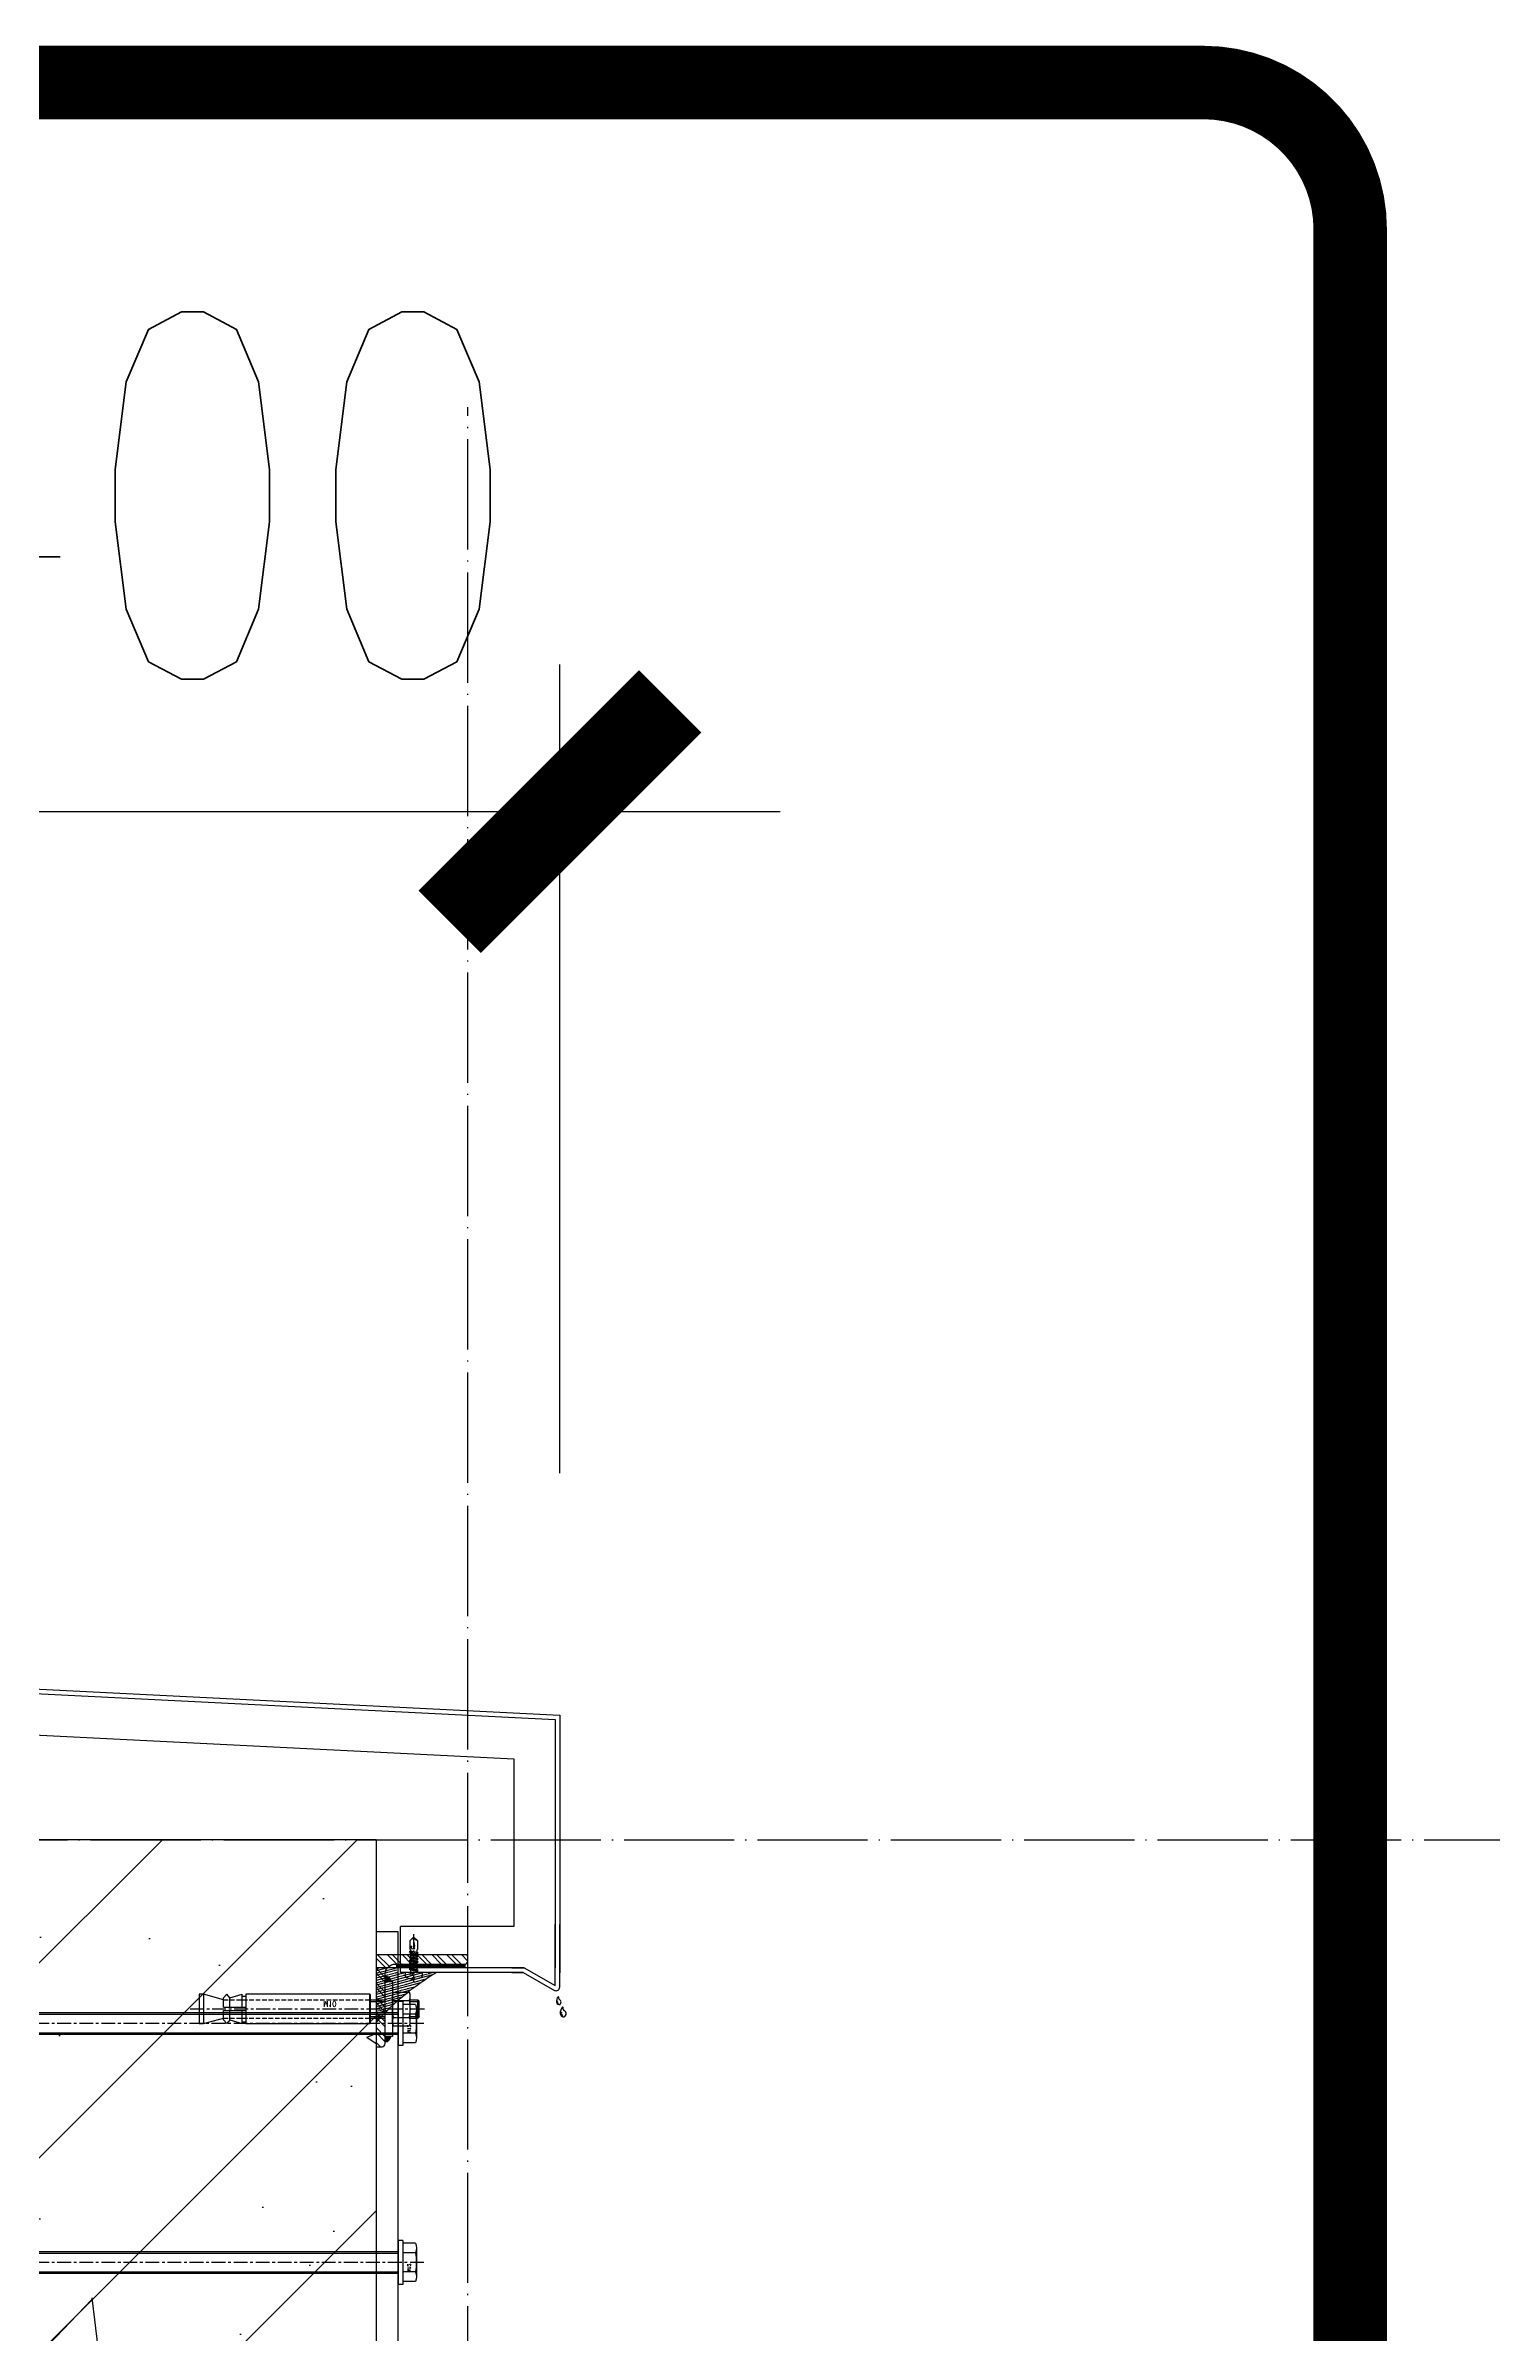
# Model space of a CAD drawing. Extents: x -202236 to 1002404, y -663931 to 1550022.
# Drawn here: x -106846 to -106058, y -327278 to -326032 of the extents above; entities that cross this region are included whole.
import ezdxf
from ezdxf.enums import TextEntityAlignment as Align

# ---------------------------------------------------------------- set-up
doc = ezdxf.new("R2010")
doc.units = 0
for name, pattern in [('CENTER', [2, 1.25, -0.25, 0.25, -0.25]), ('DASH', [0.35, 0.25, -0.1]), ('DOTE', [2.42, 2, -0.2, 0.02, -0.2])]:
    doc.linetypes.add(name, pattern=pattern)
for name, color, linetype in [('!ZN1-填充-8', 8, 'Continuous'), ('!ZN3-玻璃幕墙-4', 4, 'Continuous'), ('!ZN3-铝板幕墙-3', 3, 'Continuous'), ('!ZN4-辅助材料-1', 1, 'Continuous'), ('!ZN4-配件-11', 11, 'Continuous'), ('!ZN5-钢材投影-40', 40, 'Continuous'), ('!ZN5-钢材断面-2', 2, 'Continuous'), ('!ZN5-铝材断面-6', 6, 'Continuous'), ('11紧固件', 11, 'Continuous'), ('20剖面图$0$PUB_HATCH', 8, 'Continuous'), ('3索引', 3, 'Continuous'), ('A-AXIS-D', 1, 'Continuous'), ('A-AXIS-DOTE', 14, 'DOTE'), ('A-CURTAIN', 134, 'Continuous'), ('AS-COLN', 6, 'Continuous'), ('DIM', 173, 'Continuous'), ('Fill', 8, 'Continuous')]:
    doc.layers.add(name, color=color, linetype=linetype)
doc.styles.add('DHTEXT-1', font='ROMANS.shx', dxfattribs={"width": 0.7, "bigfont": 'CHINESE.shx'})
doc.dimstyles.new('ZN80', dxfattribs={"dimscale": 80, "dimtxt": 2.5, "dimasz": 1.5, "dimexe": 1, "dimexo": 2, "dimgap": 0.9, "dimtad": 1, "dimdec": 0, "dimdsep": 46, "dimtxsty": 'DHTEXT-1', "dimblk": 'ARCHTICK', "dimcen": 2.5, "dimclrd": 173, "dimclre": 173, "dimclrt": 7, "dimazin": 2, "dimtfac": 0.4, "dimtdec": 0, "dimtix": 1, "dimtmove": 2, "dimatfit": 3, "dimfxl": 0, "dimtolj": 1, "dimtzin": 0, "dimarcsym": 0})

# ---------------------------------------------------------------- blocks, each defined once
blk = doc.blocks.new('*U252')
at = {"color": 0, "linetype": 'CENTER', "ltscale": 6}
blk.add_line((-14, 0), (255.5, 0), dxfattribs=at)
at = {"linetype": 'ByBlock', "ltscale": 10}
for p, q in [((-10, 7.8), (-10, -7.8)), ((-9.5, 10.4), (-2.5, 10.4)), ((-9.5, 5.2), (-2.5, 5.2)), ((-2.5, 12), (-2.5, -12)), ((-2.5, 12), (0, 12)), ((0, 12), (0, -12)), ((224, 12), (226.5, 12)), ((224, 12), (224, -12)), ((226.5, 12), (226.5, -12)), ((226.5, 9.2), (226.5, -9.2)), ((226.5, 9.2), (229.6, 9.2)), ((226.5, 0), (229.6, 1.1)), ((229.6, 9.2), (229.6, -9.2)), ((229.6, 7.8), (229.6, -7.8)), ((230.1, 10.4), (241.3, 10.4)), ((230.1, 5.2), (241.3, 5.2)), ((241.8, 7.8), (241.8, -7.8)), ((250.5, 6), (250.5, -6)), ((-9.5, -5.2), (-2.5, -5.2)), ((-9.5, -10.4), (-2.5, -10.4)), ((-2.5, -12), (0, -12)), ((224, -12), (226.5, -12)), ((226.5, -1.5), (229.6, -0.4)), ((226.5, -9.2), (229.6, -9.2)), ((230.1, -5.2), (241.3, -5.2)), ((230.1, -10.4), (241.3, -10.4))]:
    blk.add_line(p, q, dxfattribs=at)
blk.add_lwpolyline([(0, 6), (0, -6), (224, -6), (224, 6)], close=True, dxfattribs=at)
for points in [[(224, 5.1), (0, 5.1)], [(241.8, -6), (250.5, -6), (251.4, -5.1), (251.4, 5.1), (250.5, 6), (241.8, 6)], [(241.8, 5.1), (251.4, 5.1)], [(224, -5.1), (0, -5.1)], [(241.8, -5.1), (251.4, -5.1)]]:
    blk.add_lwpolyline(points, dxfattribs=at)
for centre, radius, start, end in [((-3, 7.8), 7, 158.2132, 201.7868), ((17.3, 0), 27.2, 169.0073, 190.9927), ((236.6, 7.8), 7, 158.2132, 201.7868), ((256.9, 0), 27.2, 169.0073, 190.9927), ((234.8, 7.8), 7, 338.2132, 21.7868), ((214.6, 0), 27.2, 349.0073, 10.9927), ((-3, -7.8), 7, 158.2132, 201.7868), ((236.6, -7.8), 7, 158.2132, 201.7868), ((234.8, -7.8), 7, 338.2132, 21.7868)]:
    blk.add_arc(centre, radius, start, end, dxfattribs=at)
at = {"layer": 'Defpoints', "color": 0, "ltscale": 10, "style": 'DHTEXT-1', "width": 0.7}
blk.add_text('M12', height=1.8, rotation=90, dxfattribs=at).set_placement((-5.2, -2.8), align=Align.CENTER)
blk = doc.blocks.new('A$C0163bdc1')
at = {"layer": '!ZN5-钢材投影-40', "ltscale": 20}
for p, q in [((-218, 0), (-218, 360)), ((-218, 360), (-206, 360)), ((-206, 360), (-206, 0)), ((6, 360), (-6, 360)), ((-6, 360), (-6, 0)), ((6, 0), (6, 360)), ((-218, 0), (-206, 0)), ((-6, 0), (6, 0))]:
    blk.add_line(p, q, dxfattribs=at)
at = {"layer": '!ZN4-配件-11', "color": 1}
for p in [(-218, 310), (-218, 180), (-218, 50)]:
    blk.add_blockref('*U252', p, dxfattribs=at)
blk = doc.blocks.new('20180416.09092401')
at = {"layer": '!ZN4-辅助材料-1', "color": 145}
for centre, radius, start, end in [((5.1, -9.5), 3.93, 140.0495, 186.0703), ((2.6, -9.9), 1.35, 182.8889, 295.6987), ((2.9, -9.8), 1.25, 155.4041, 236.1311), ((2.2, -7.1), 0.08, 350.823, 137.7216), ((4.1, -7.2), 1.84, 175.7812, 243.5577), ((2.1, -9.9), 1.61, 309.5965, 21.7891), ((2.9, -9.6), 0.8, 21.7891, 60.8756), ((8.2, -15.7), 4.91, 140.0495, 186.0703), ((5, -16.2), 1.69, 182.8889, 295.6987), ((5.4, -16), 1.56, 155.4041, 236.1311), ((4.5, -12.6), 0.1, 350.823, 137.7216), ((6.9, -12.8), 2.3, 175.7812, 243.5577), ((4.5, -16.1), 2.01, 309.5965, 21.7891), ((5.4, -15.7), 1, 21.7891, 60.8756)]:
    blk.add_arc(centre, radius, start, end, dxfattribs=at)
blk = doc.blocks.new('A$Cf3634199')
at = {"layer": '!ZN3-铝板幕墙-3'}
blk.add_lwpolyline([(1, -25), (-5, -25), (-22.1, -34.8, -0.557537), (-25, -33), (-25, -33), (-25, 1.1)], format="xyb", dxfattribs=at)
blk.add_lwpolyline([(1, -22.5), (-5.7, -22.5), (-22.5, -32.1), (-22.5, 1.1)], dxfattribs=at)
at = {"layer": '!ZN5-铝材断面-6'}
blk.add_point((-25, -25), dxfattribs=at)
at = {"layer": '!ZN3-玻璃幕墙-4', "xscale": -1}
blk.add_blockref('20180416.09092401', (-22, -31.3), dxfattribs=at)
blk = doc.blocks.new('*U1441')
h = blk.add_hatch(color=0)
edge = h.paths.add_edge_path()
edge.add_line((-15, 3), (-15, 0))
edge.add_line((-15, 0), (-18, 0))
edge.add_arc((-14.6, -0.4), 3.44, 96.9129, 173.0871, ccw=False)
h = blk.add_hatch(color=0)
edge = h.paths.add_edge_path()
edge.add_line((15, 3), (15, 0))
edge.add_line((15, 0), (18, 0))
edge.add_arc((14.6, -0.4), 3.44, 6.9129, 83.0871)
at = {"linetype": 'ByBlock', "ltscale": 20}
for p, q in [((-9.2, 4.5), (-9.2, 13)), ((-6.9, 13.5), (6.9, 13.5)), ((-4.2, 18.5), (-5, 17.7)), ((-5, 17.7), (5, 17.7)), ((-5, 13.5), (-5, 17.7)), ((-4.6, 4.5), (-4.6, 13)), ((-4.2, 18.5), (4.2, 18.5)), ((-4.1, 13.5), (-4.1, 17.7)), ((4.1, 13.5), (4.1, 17.7)), ((4.2, 18.5), (5, 17.7)), ((4.6, 4.5), (4.6, 13)), ((5, 13.5), (5, 17.7)), ((9.2, 4.5), (9.2, 13)), ((-6.9, 4), (6.9, 4)), ((-5, -8), (-5, 0)), ((-4.1, -8), (-4.1, 0)), ((4.1, -8), (4.1, 0)), ((5, -8), (5, 0)), ((-8, -8.4), (-7.6, -8)), ((-7.6, -8), (7.6, -8)), ((8, -8.4), (7.6, -8))]:
    blk.add_line(p, q, dxfattribs=at)
at = {"color": 0, "linetype": 'CENTER', "ltscale": 6}
blk.add_line((0, -106.2), (0, 22.5), dxfattribs=at)
at = {"linetype": 'DASH', "ltscale": 10}
for p, q in [((-5, -88), (-5, -8)), ((5, -88), (5, -8))]:
    blk.add_line(p, q, dxfattribs=at)
at = {"ltscale": 10}
for p, q in [((-8, -77.9), (-0.9, -77.9)), ((-6, -84.5), (-8, -77.9)), ((-7, -77.9), (-7, -75.9)), ((-6, -84.5), (-0.9, -84.5)), ((-0.9, -88), (-0.9, -75.9)), ((0.9, -88), (0.9, -75.9)), ((0.9, -77.9), (8, -77.9)), ((0.9, -84.5), (6, -84.5)), ((6, -84.5), (8, -77.9)), ((7, -77.9), (7, -75.9)), ((-6, -88), (-0.9, -88)), ((0.9, -88), (6, -88))]:
    blk.add_line(p, q, dxfattribs=at)
at = {"color": 0}
for points in [[(-15, 3), (-15, 0), (-18, 0, -0.345178)], [(15, 3), (15, 0), (18, 0, 0.345178)]]:
    blk.add_lwpolyline(points, format="xyb", close=True, dxfattribs=at)
at = {"linetype": 'ByBlock', "ltscale": 20}
blk.add_lwpolyline([(15, 0), (15, 4), (-15, 4), (-15, 0)], close=True, dxfattribs=at)
at = {"ltscale": 10}
blk.add_lwpolyline([(-8, -8.4), (8, -8.4), (8, -75.9), (-8, -75.9)], close=True, dxfattribs=at)
for points in [[(-6, -84.5), (-8, -86.2), (-6, -88)], [(6, -84.5), (8, -86.2), (6, -88)]]:
    blk.add_lwpolyline(points, dxfattribs=at)
at = {"linetype": 'ByBlock', "ltscale": 20}
for points in [[(5, -88), (8, -99), (8, -101.2), (-8, -101.2), (-8, -99), (-5, -88)], [(8, -99), (-8, -99)]]:
    blk.add_lwpolyline(points, dxfattribs=at)
for centre, radius, start, end in [((-6.9, 7.9), 5.58, 65.5673, 114.4327), ((0, -8.1), 21.6, 77.6432, 102.3568), ((6.9, 7.9), 5.58, 65.5673, 114.4327), ((-6.9, 9.6), 5.58, 245.5673, 294.4327), ((0, 25.6), 21.6, 257.6432, 282.3568), ((6.9, 9.6), 5.58, 245.5673, 294.4327)]:
    blk.add_arc(centre, radius, start, end, dxfattribs=at)
at = {"layer": 'Defpoints', "color": 0, "ltscale": 10, "style": 'DHTEXT-1', "width": 0.7}
blk.add_text('M10', height=3, rotation=90, dxfattribs=at).set_placement((4.2, -30.1), align=Align.CENTER)
blk = doc.blocks.new('ZT_角钢(填充)_50X50X5')
at = {"layer": '!ZN1-填充-8'}
h = blk.add_hatch(dxfattribs=at)
h.set_pattern_fill('ANSI32', color=256, scale=0.6, style=0)
h.set_pattern_definition([(45, (-11702.1455, -65281.3866), (-4.04111525, 4.04111525), []), (45, (-11699.4514, -65281.3866), (-4.04111525, 4.04111525), [])])
h.paths.add_polyline_path([(50, 3.3, 0.414214), (48.3, 5), (10.5, 5, -0.414214), (5, 10.5), (5, 48.3, 0.414214), (3.3, 50), (0, 50), (0, 0), (50, 0)])
at = {"layer": '!ZN5-钢材断面-2'}
blk.add_lwpolyline([(0, 0), (0, 50), (3.3, 50, -0.414214), (5, 48.3), (5, 10.5, 0.414214), (10.5, 5), (48.3, 5, -0.414214), (50, 3.3), (50, 0), (0, 0)], format="xyb", dxfattribs=at)
blk = doc.blocks.new('*U1443')
at = {"layer": '!ZN5-钢材断面-2', "extrusion": (0, 0, -1), "zscale": -1, "rotation": 90}
blk.add_blockref('ZT_角钢(填充)_50X50X5', (0, 0), dxfattribs=at)
blk = doc.blocks.new('*U147')
at = {"color": 0, "linetype": 'CENTER', "ltscale": 3}
blk.add_line((-5.4, 0), (20.8, 0), dxfattribs=at)
at = {"linetype": 'ByBlock', "ltscale": 10}
for p, q in [((0, 1.8), (12.4, 1.8)), ((1, 2.4), (1.7, -2.4)), ((2.6, 2.4), (3.3, -2.4)), ((4.2, 2.4), (4.9, -2.4)), ((5.8, 2.4), (6.5, -2.4)), ((7.4, 2.4), (8.1, -2.4)), ((9, 2.4), (9.7, -2.4)), ((10.6, 2.4), (11.3, -2.4)), ((12.4, -1.8), (0, -1.8))]:
    blk.add_line(p, q, dxfattribs=at)
blk.add_lwpolyline([(-3.3, 0.4), (-3.7, 0.4, -0.147478), (-2.1, 4.8), (0, 4.8), (0, -4.7), (-2.1, -4.7, -0.147478), (-3.7, -0.4), (-3.3, -0.4)], format="xyb", close=True, dxfattribs=at)
for points in [[(1.3, -1.8), (0.6, 1.8), (1, 2.4), (1.3, 1.8), (2, -1.8), (1.7, -2.4)], [(2.9, -1.8), (2.2, 1.8), (2.6, 2.4), (2.9, 1.8), (3.6, -1.8), (3.3, -2.4)], [(4.5, -1.8), (3.8, 1.8), (4.2, 2.4), (4.5, 1.8), (5.2, -1.8), (4.9, -2.4)], [(6.1, -1.8), (5.4, 1.8), (5.8, 2.4), (6.1, 1.8), (6.8, -1.8), (6.5, -2.4)], [(7.7, -1.8), (7, 1.8), (7.4, 2.4), (7.7, 1.8), (8.4, -1.8), (8.1, -2.4)], [(9.3, -1.8), (8.6, 1.8), (9, 2.4), (9.3, 1.8), (10, -1.8), (9.7, -2.4)], [(10.9, -1.8), (10.2, 1.8), (10.6, 2.4), (10.9, 1.8), (11.6, -1.8), (11.3, -2.4)]]:
    blk.add_lwpolyline(points, close=True, dxfattribs=at)
for points in [[(12.4, -1.8, -0.414214), (12.5, -1.9), (12.5, -2), (17.4, -2), (19, -0.2), (19, 0.2), (17.4, 2), (12.5, 2), (12.5, 1.9, -0.396102), (12.4, 1.8)], [(14.3, -2), (14.2, -1), (13.7, -1.3, -0.530462), (13, -1), (12.8, 0.1, -0.651316), (13.4, 0.5), (13.8, 0.2), (14.5, 0.6), (19, -0.2, -0.201226), (17.4, 2)]]:
    blk.add_lwpolyline(points, format="xyb", dxfattribs=at)
at = {"layer": 'Defpoints', "color": 0, "ltscale": 10, "style": 'DHTEXT-1', "width": 0.7}
blk.add_text('4.8', height=1, rotation=90, dxfattribs=at).set_placement((-0.5, -1.4), align=Align.CENTER)
blk = doc.blocks.new('A$C041cfad1')
at = {"layer": '!ZN1-填充-8'}
h = blk.add_hatch(dxfattribs=at)
h.set_pattern_fill('ANSI35', color=256, scale=10, angle=120, style=0)
h.set_pattern_definition([(165, (31053.6934, -55061.2867), (-0.64704761, -2.41481457), []), (165, (31052.8095, -55059.7558), (-0.64704761, -2.41481457), [3.125, -0.625, 0, -0.625])])
edge = h.paths.add_edge_path()
edge.add_arc((-104.1, -128.5), 138.7, 41.373, 59.0772)
edge.add_line((-32.8, -9.5), (-11.3, -9.5))
edge.add_line((-11.3, -9.5), (-11.3, -7))
edge.add_line((-11.3, -7), (0, -7))
edge.add_line((0, -7), (0, -25))
edge.add_line((0, -25), (0, -25))
edge.add_line((0, -25), (0, -36.8))
at = {"layer": 'Fill', "ltscale": 30}
h = blk.add_hatch(dxfattribs=at)
h.set_pattern_fill('ANSI38', color=256, scale=0.4, style=0)
h.set_pattern_definition([(45, (-48.33333, -7), (-0.449013, 0.449013), []), (135, (-48.33333, -7), (-1.347038, 0.449013), [1.5875, -0.9525])])
h.paths.add_polyline_path([(-48.3, -5), (-48.3, -7), (-11.3, -7), (-11.3, -5)])
at = {"layer": '!ZN4-辅助材料-1'}
blk.add_line((-11.3, -7), (0, -7), dxfattribs=at)
blk.add_arc((-104.1, -128.5), 138.7, 41.3727, 59.0773, dxfattribs=at)
at = {"layer": '11紧固件', "ltscale": 30}
blk.add_lwpolyline([(-48.3, -5), (-48.3, -7), (-11.3, -7), (-11.3, -5), (-48.3, -5)], dxfattribs=at)
at = {"layer": '!ZN4-配件-11', "xscale": -1, "rotation": 90}
blk.add_blockref('*U1443', (0, 0), dxfattribs=at)
at = {"layer": '!ZN4-配件-11', "color": 1, "rotation": 89.99999999999999}
for name, p in [('*U147', (-20.5, -9.5)), ('*U1441', (-5, -29.4))]:
    blk.add_blockref(name, p, dxfattribs=at)
blk = doc.blocks.new('20250913160558')
at = {"layer": '20剖面图$0$PUB_HATCH'}
h = blk.add_hatch(dxfattribs=at)
h.set_pattern_fill('钢筋混凝土', color=256, scale=30, style=0)
h.set_pattern_definition([(45, (1560146.1, -568420.25), (-53.0330086, 53.0330086), []), (50, (1560146.1, -568420.25), (215.178055, -18.82564), [22.5, -247.5]), (355, (1560146.1, -568420.25), (-41.6254, 225.65764), [18, -198]), (100.4514, (1560164.03, -568421.82), (173.552815, 206.831863), [19.122057, -210.342634]), (46.1842, (1560146.1, -568360.25), (320.172315, -49.655704), [33.75, -371.25]), (96.6356, (1560172.78, -568364.4), (280.39881, 292.23536), [28.683086, -315.5139]), (351.1842, (1560146.1, -568360.25), (280.398584, 292.23558), [27, -297]), (21, (1560176.1, -568375.25), (179.072116, -120.785667), [22.5, -247.5]), (326, (1560176.1, -568375.25), (72.9946, 217.545014), [18, -198]), (71.4514, (1560191.02, -568385.32), (252.066789, 96.75915), [19.122057, -210.342634]), (37.5, (1560146.1, -568420.25), (3.6479566, 99.868156), [0, -195.6, 0, -201, 0, -198.75]), (7.5, (1560146.1, -568420.25), (78.920861, 118.3235136), [0, -114.6, 0, -191.1, 0, -75.75]), (327.5, (1560079.2, -568420.25), (160.146731, -6.7664615), [0, -75, 0, -234, 0, -310.5]), (317.5, (1560049.2, -568420.25), (174.955851, 30.031495), [0, -97.5, 0, -155.4, 0, -220.5])])
h.paths.add_polyline_path([(-50, -780), (-250, -780), (-250, -1230.3), (-50, -1230.3)])
at = {"layer": '!ZN3-铝板幕墙-3'}
blk.add_line((-36.7, -852.1), (-36.7, -827.1), dxfattribs=at)
for points in [[(-2300, -1430), (-2721, -832.1, -0.624182), (-2582, -580.5), (50, -712.1), (50, -852.1)], [(-2297.5, -1429.2), (-2719, -830.7, -0.624176), (-2582.1, -583), (47.5, -714.5), (47.5, -849.6)], [(-261.9, -1405), (-2287, -1405), (-2700.5, -817.8, -0.624113), (-2583.2, -605.5), (25, -735.9), (25, -827.1), (-36.7, -827.1)]]:
    blk.add_lwpolyline(points, format="xyb", dxfattribs=at)
for points in [[(30.7, -849.6), (-36.7, -849.6)], [(30, -852.1), (-36.7, -852.1)]]:
    blk.add_lwpolyline(points, dxfattribs=at)
at = {"layer": 'AS-COLN'}
for q in [(-250, -780), (-50, -1230)]:
    blk.add_line((-50, -780), q, dxfattribs=at)
at = {"layer": '!ZN3-铝板幕墙-3', "ltscale": 1000, "xscale": -1}
blk.add_blockref('A$Cf3634199', (25, -827.1), dxfattribs=at)
at = {"layer": 'A-CURTAIN', "ltscale": 800, "xscale": -1}
blk.add_blockref('A$C0163bdc1', (-256, -1190), dxfattribs=at)
at = {"layer": 'DIM', "ltscale": 60, "xscale": -1}
blk.add_blockref('A$C041cfad1', (-50, -842.6), dxfattribs=at)
blk = doc.blocks.new('_ArchTick')
at = {"color": 0, "linetype": 'ByBlock', "const_width": 0.4}
blk.add_lwpolyline([(-0.5, -0.5), (0.5, 0.5)], dxfattribs=at)
blk = doc.blocks.new('*D436')
at = {"layer": 'Defpoints', "color": 0, "ltscale": 800, "transparency": 16777216}
for p in [(-106565.7, -326448.8), (-106965.7, -326969), (-106565.7, -326969)]:
    blk.add_point(p, dxfattribs=at)
at = {"layer": 'DIM', "color": 173, "linetype": 'ByBlock', "lineweight": -2, "ltscale": 800, "transparency": 16777216}
for p, q in [((-106965.7, -326809), (-106965.7, -326368.8)), ((-106565.7, -326809), (-106565.7, -326368.8)), ((-106965.7, -326448.8), (-107085.7, -326448.8)), ((-106965.7, -326448.8), (-106565.7, -326448.8)), ((-106565.7, -326448.8), (-106445.7, -326448.8))]:
    blk.add_line(p, q, dxfattribs=at)
at = {"layer": 'DIM', "color": 173, "lineweight": -2, "ltscale": 800, "transparency": 16777216, "xscale": 120, "yscale": 120, "zscale": 120}
blk.add_blockref('_ArchTick', (-106965.7, -326448.8), dxfattribs=at)
at = {"layer": 'DIM', "color": 173, "lineweight": -2, "ltscale": 800, "transparency": 16777216, "xscale": 120, "yscale": 120, "zscale": 120, "rotation": 180}
blk.add_blockref('_ArchTick', (-106565.7, -326448.8), dxfattribs=at)
at = {"layer": 'DIM', "color": 7, "ltscale": 800, "transparency": 16777216, "insert": (-106765.7, -326276.8), "char_height": 200, "attachment_point": 5, "style": 'DHTEXT-1'}
blk.add_mtext('\\A1;400', dxfattribs=at)

msp = doc.modelspace()

# ---------------------------------------------------------------- linework, layer by layer
at = {"layer": 'A-AXIS-DOTE', "ltscale": 30}
for p, q in [((-106615.75, -333275.65), (-106615.75, -326228.65)), ((-110886.73, -327008.65), (-93496.73, -327008.65))]:
    msp.add_line(p, q, dxfattribs=at)

# ---------------------------------------------------------------- next in the draw order: block references
at = {"layer": 'A-AXIS-D', "ltscale": 800}
msp.add_blockref('20250913160558', (-106615.75, -326228.65), dxfattribs=at)

# ---------------------------------------------------------------- next in the draw order: linework, layer by layer
at = {"layer": '3索引', "linetype": 'DASH', "ltscale": 400, "const_width": 40}
msp.add_lwpolyline([(-106215.44, -326051.91), (-109611.18, -326051.91, 0.4142136), (-109691.18, -326131.91), (-109691.18, -327946.81, 0.4142136), (-109611.18, -328026.81), (-106215.44, -328026.81, 0.4142136), (-106135.44, -327946.81), (-106135.44, -326131.91, 0.4142136)], format="xyb", close=True, dxfattribs=at)

# ---------------------------------------------------------------- next in the draw order: dimensions: what is measured, and where the dimension line sits
at = {"layer": 'DIM', "ltscale": 800}
dim = msp.add_linear_dim(base=(-106565.75, -326448.75), p1=(-106965.75, -326968.96), p2=(-106565.75, -326968.96), dimstyle='ZN80', dxfattribs=at)
dim.commit()
dim.dimension.update_dxf_attribs({"geometry": '*D436', "text_midpoint": (-106765.75, -326276.75)})

doc.saveas('drawing.dxf')
